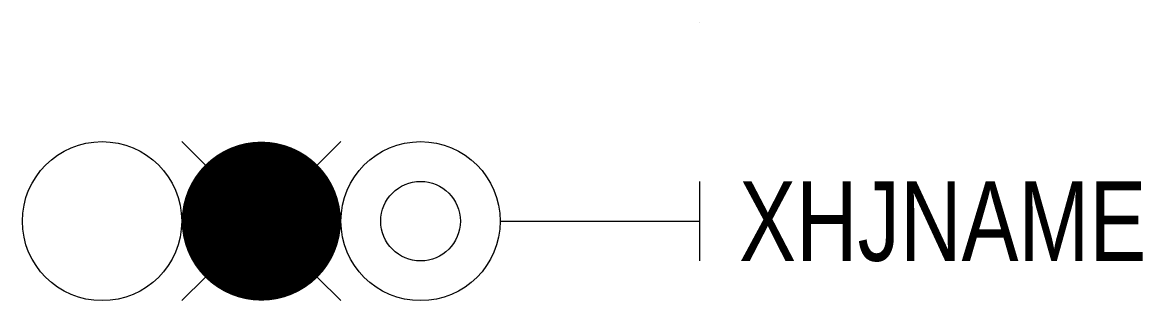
# Model space of a CAD drawing. Extents: x -17 to 11.1, y -7 to 0.
import ezdxf

# ---------------------------------------------------------------- set-up
doc = ezdxf.new("R2010")
doc.units = 0
doc.layers.get('0').update_dxf_attribs({"linetype": 'CONTINUOUS'})

msp = doc.modelspace()

# ---------------------------------------------------------------- linework, layer by layer
for p, q in [((0, 0.001), (0, -0.001)), ((0, -4), (0, -6)), ((-5, -5), (0, -5))]:
    msp.add_line(p, q)
at = {"color": 1, "linetype": 'ByBlock', "ltscale": 3}
for p, q in [((-12.414, -3.586), (-13, -3)), ((-9.005, -2.995), (-9.591, -3.581)), ((-12.414, -6.414), (-13, -7)), ((-9, -7), (-9.586, -6.414))]:
    msp.add_line(p, q, dxfattribs=at)
at = {"color": 1, "const_width": 2}
msp.add_lwpolyline([(-12, -5, 1), (-10, -5, 1)], format="xyb", close=True, dxfattribs=at)
at = {"color": 3}
msp.add_circle((-15, -5), 2, dxfattribs=at)
for radius in [2, 1]:
    msp.add_circle((-7, -5), radius)

# ---------------------------------------------------------------- texts
at = {"width": 0.8}
msp.add_attdef('XHJNAME', (1, -6), 'S4', height=2, dxfattribs=at)

doc.saveas('drawing.dxf')
